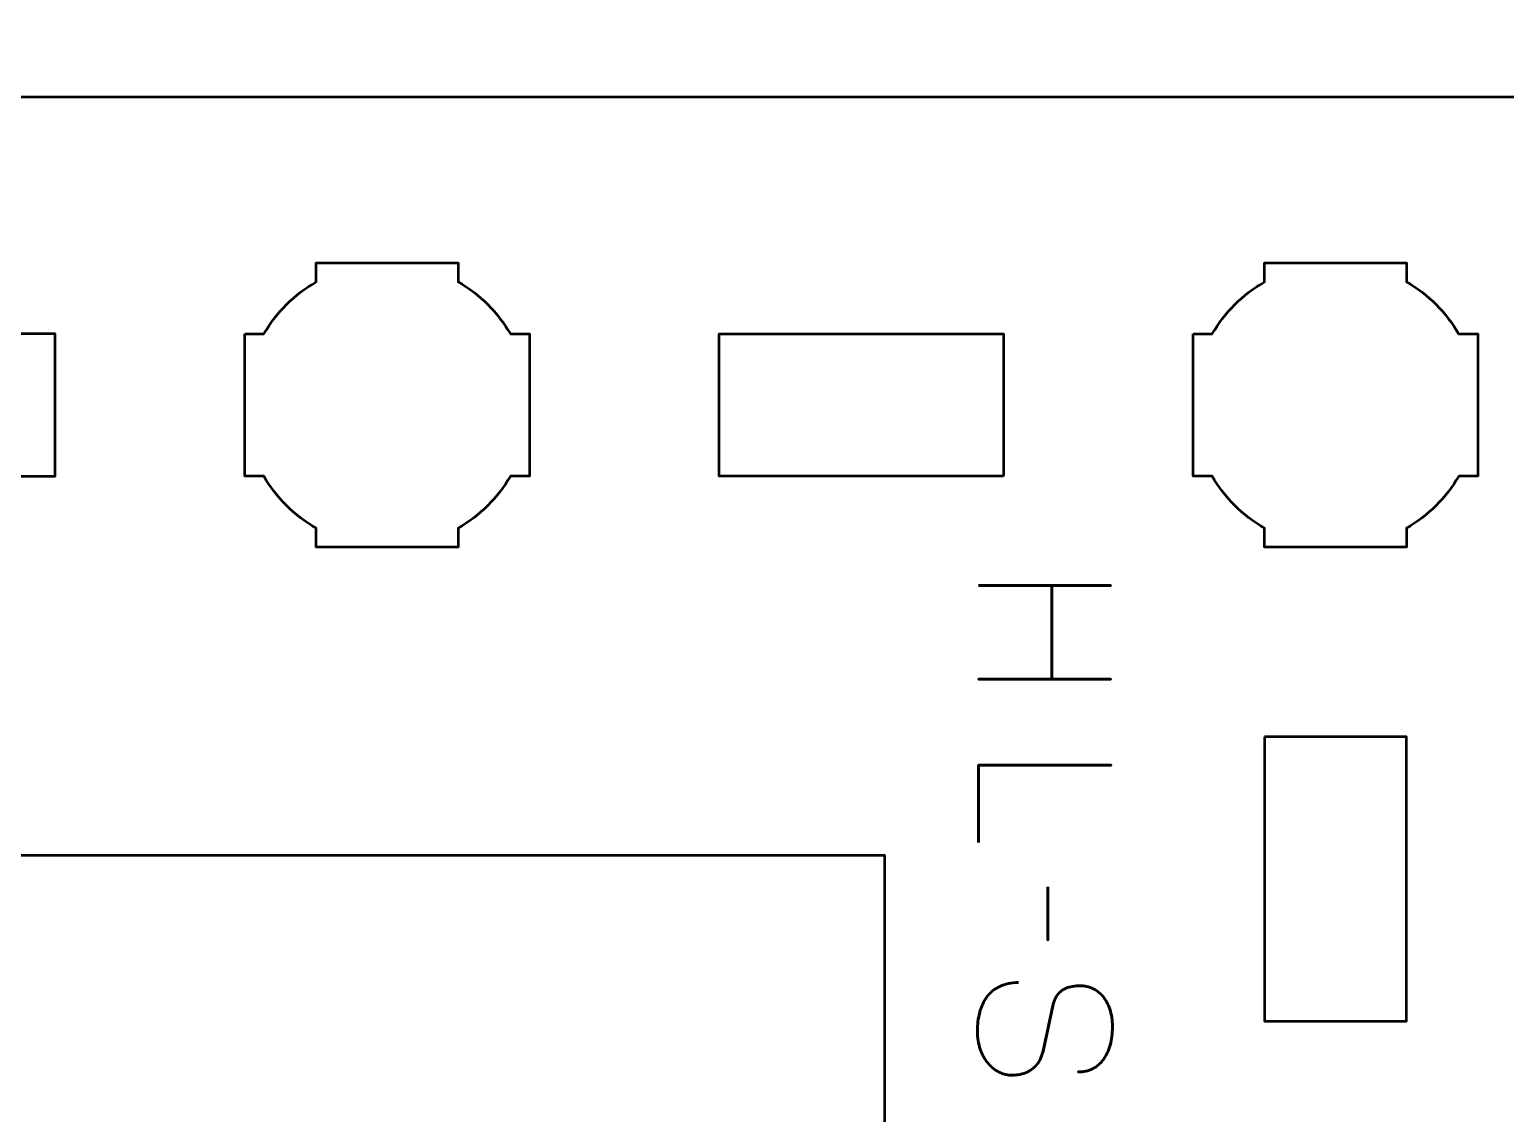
# Model space of a CAD drawing. Header units: centimetres. Extents: x -21 to 0, y -29.7 to 0.
# Drawn here: x -5.854 to -2.741, y -23.357 to -21.07 of the extents above; entities that cross this region are included whole.
import ezdxf

# ---------------------------------------------------------------- set-up
doc = ezdxf.new("R2010")
doc.units = ezdxf.units.CM
doc.header["$MEASUREMENT"] = 0
doc.layers.add('Layer 1', color=7, linetype='Continuous')

msp = doc.modelspace()

# ---------------------------------------------------------------- linework, layer by layer
at = {"layer": 'Layer 1', "color": 1, "lineweight": 53}
msp.add_open_spline([(-21.00003, -29.19995), (-21.00003, -29.19995), (-21.00003, -2.89992), (-21.00003, -2.89992), (-21.00003, -2.89992), (-21.00003, -2.81709), (-20.93286, -2.74992), (-20.85003, -2.74992), (-20.85003, -2.74992), (-20.7672, -2.74992), (-20.70003, -2.68275), (-20.70003, -2.59992), (-20.70003, -2.59992), (-20.70003, -2.51709), (-20.7672, -2.44992), (-20.85003, -2.44992), (-20.85003, -2.44992), (-20.93286, -2.44992), (-21.00003, -2.38275), (-21.00003, -2.29992), (-21.00003, -2.29992), (-21.00003, -2.21709), (-20.93286, -2.14992), (-20.85003, -2.14992), (-20.85003, -2.14992), (-20.7672, -2.14992), (-20.70003, -2.08275), (-20.70003, -1.99992), (-20.70003, -1.99992), (-20.70003, -1.91709), (-20.7672, -1.84992), (-20.85003, -1.84992), (-20.85003, -1.84992), (-20.93286, -1.84992), (-21.00003, -1.78275), (-21.00003, -1.69992), (-21.00003, -1.69992), (-21.00003, -1.61709), (-20.93286, -1.54992), (-20.85003, -1.54992), (-20.85003, -1.54992), (-20.7672, -1.54992), (-20.70003, -1.48275), (-20.70003, -1.39992), (-20.70003, -1.39992), (-20.70003, -1.31709), (-20.7672, -1.24992), (-20.85003, -1.24992), (-20.85003, -1.24992), (-20.93286, -1.24992), (-21.00003, -1.18275), (-21.00003, -1.09992), (-21.00003, -1.09992), (-21.00003, -1.09992), (-21.00003, -0.49992), (-21.00003, -0.49992), (-21.00003, -0.49992), (-21.00003, -0.22295), (-20.77694, 0.00004), (-20.49994, 0.00004), (-20.49994, 0.00004), (-20.49994, 0.00004), (-0.50008, 0.00004), (-0.50008, 0.00004), (-0.50008, 0.00004), (-0.22294, 0.00004), (0.00002, -0.22295), (0.00002, -0.49992), (0.00002, -0.49992), (0.00002, -0.49992), (0.00002, -29.19995), (0.00002, -29.19995), (0.00002, -29.19995), (0.00002, -29.47695), (-0.22294, -29.70004), (-0.50008, -29.70004), (-0.50008, -29.70004), (-0.50008, -29.70004), (-20.49994, -29.70004), (-20.49994, -29.70004), (-20.49994, -29.70004), (-20.77694, -29.70004), (-21.00003, -29.47695), (-21.00003, -29.19995)], degree=3, knots=[0, 0, 0, 0, 0.047619, 0.047619, 0.047619, 0.047619, 0.0952381, 0.0952381, 0.0952381, 0.0952381, 0.1428571, 0.1428571, 0.1428571, 0.1428571, 0.1904762, 0.1904762, 0.1904762, 0.1904762, 0.2380952, 0.2380952, 0.2380952, 0.2380952, 0.2857143, 0.2857143, 0.2857143, 0.2857143, 0.3333333, 0.3333333, 0.3333333, 0.3333333, 0.3809524, 0.3809524, 0.3809524, 0.3809524, 0.4285714, 0.4285714, 0.4285714, 0.4285714, 0.4761905, 0.4761905, 0.4761905, 0.4761905, 0.5238095, 0.5238095, 0.5238095, 0.5238095, 0.5714286, 0.5714286, 0.5714286, 0.5714286, 0.6190476, 0.6190476, 0.6190476, 0.6190476, 0.6666667, 0.6666667, 0.6666667, 0.6666667, 0.7142857, 0.7142857, 0.7142857, 0.7142857, 0.7619048, 0.7619048, 0.7619048, 0.7619048, 0.8095238, 0.8095238, 0.8095238, 0.8095238, 0.8571429, 0.8571429, 0.8571429, 0.8571429, 0.9047619, 0.9047619, 0.9047619, 0.9047619, 0.952381, 0.952381, 0.952381, 0.952381, 1, 1, 1, 1], dxfattribs=at)
at = {"layer": 'Layer 1', "color": 3, "lineweight": 53}
msp.add_open_spline([(-0.44994, -21.71231), (-0.45002, -21.43525), (-0.67309, -21.21237), (-0.95004, -21.21237), (-0.95004, -21.21237), (-0.95004, -21.21237), (-6.09989, -21.21237), (-6.09989, -21.21237), (-6.09989, -21.21237), (-6.09989, -21.21237), (-6.09989, -21.71232), (-6.09989, -21.71232), (-6.09989, -21.71232), (-6.09989, -21.71232), (-5.7999, -21.71232), (-5.7999, -21.71232), (-5.7999, -21.71232), (-5.7999, -21.71232), (-5.7999, -22.01232), (-5.7999, -22.01232), (-5.7999, -22.01232), (-5.7999, -22.01232), (-6.09989, -22.01232), (-6.09989, -22.01232), (-6.09989, -22.01232), (-6.09989, -22.01232), (-6.09989, -22.81239), (-6.09989, -22.81239), (-6.09989, -22.81239), (-6.09989, -22.81239), (-4.04994, -22.81239), (-4.04994, -22.81239), (-4.04994, -22.81239), (-4.04994, -22.81239), (-4.04994, -24.91238), (-4.04994, -24.91238), (-4.04994, -24.91238), (-4.04994, -24.91238), (-6.09989, -24.91238), (-6.09989, -24.91238), (-6.09989, -24.91238), (-6.09989, -24.91238), (-6.09989, -25.71232), (-6.09989, -25.71232), (-6.09989, -25.71232), (-6.09989, -25.71232), (-5.7999, -25.71232), (-5.7999, -25.71232), (-5.7999, -25.71232), (-5.7999, -25.71232), (-5.7999, -26.01232), (-5.7999, -26.01232), (-5.7999, -26.01232), (-5.7999, -26.01232), (-6.09989, -26.01232), (-6.09989, -26.01232), (-6.09989, -26.01232), (-6.09989, -26.01232), (-6.09989, -26.51241), (-6.09989, -26.51241), (-6.09989, -26.51241), (-6.09989, -26.51241), (-0.95004, -26.51241), (-0.95004, -26.51241), (-0.95004, -26.51241), (-0.67304, -26.51241), (-0.44994, -26.28932), (-0.44994, -26.01232), (-0.44994, -26.01232), (-0.44994, -26.01232), (-0.44994, -21.71231), (-0.44994, -21.71231)], degree=3, knots=[0, 0, 0, 0, 0.0555556, 0.0555556, 0.0555556, 0.0555556, 0.1111111, 0.1111111, 0.1111111, 0.1111111, 0.1666667, 0.1666667, 0.1666667, 0.1666667, 0.2222222, 0.2222222, 0.2222222, 0.2222222, 0.2777778, 0.2777778, 0.2777778, 0.2777778, 0.3333333, 0.3333333, 0.3333333, 0.3333333, 0.3888889, 0.3888889, 0.3888889, 0.3888889, 0.4444444, 0.4444444, 0.4444444, 0.4444444, 0.5, 0.5, 0.5, 0.5, 0.5555556, 0.5555556, 0.5555556, 0.5555556, 0.6111111, 0.6111111, 0.6111111, 0.6111111, 0.6666667, 0.6666667, 0.6666667, 0.6666667, 0.7222222, 0.7222222, 0.7222222, 0.7222222, 0.7777778, 0.7777778, 0.7777778, 0.7777778, 0.8333333, 0.8333333, 0.8333333, 0.8333333, 0.8888889, 0.8888889, 0.8888889, 0.8888889, 0.9444444, 0.9444444, 0.9444444, 0.9444444, 1, 1, 1, 1], dxfattribs=at)
at = {"layer": 'Layer 1', "lineweight": 53}
for points, knots in [([(-5.39989, -21.71232), (-5.39989, -21.71232), (-5.39989, -21.86084), (-5.39989, -21.86084), (-5.39989, -21.86084), (-5.39989, -21.86084), (-5.39991, -21.86239), (-5.39991, -21.86239), (-5.39991, -21.86239), (-5.39991, -21.86239), (-5.39989, -21.86394), (-5.39989, -21.86394), (-5.39989, -21.86394), (-5.39989, -21.86394), (-5.39989, -22.01232), (-5.39989, -22.01232), (-5.39989, -22.01232), (-5.39989, -22.01232), (-5.3598, -22.01232), (-5.3598, -22.01232), (-5.3598, -22.01232), (-5.33345, -22.05789), (-5.29545, -22.09587), (-5.2499, -22.12223), (-5.2499, -22.12223), (-5.2499, -22.12223), (-5.2499, -22.16232), (-5.2499, -22.16232), (-5.2499, -22.16232), (-5.2499, -22.16232), (-5.10585, -22.16232), (-5.10585, -22.16232), (-5.10585, -22.16232), (-5.10585, -22.16232), (-5.09991, -22.16238), (-5.09991, -22.16238), (-5.09991, -22.16238), (-5.09991, -22.16238), (-5.09397, -22.16232), (-5.09397, -22.16232), (-5.09397, -22.16232), (-5.09397, -22.16232), (-4.9499, -22.16232), (-4.9499, -22.16232), (-4.9499, -22.16232), (-4.9499, -22.16232), (-4.9499, -22.12225), (-4.9499, -22.12225), (-4.9499, -22.12225), (-4.90433, -22.09589), (-4.86634, -22.0579), (-4.84, -22.01232), (-4.84, -22.01232), (-4.84, -22.01232), (-4.7999, -22.01232), (-4.7999, -22.01232), (-4.7999, -22.01232), (-4.7999, -22.01232), (-4.7999, -21.71232), (-4.7999, -21.71232), (-4.7999, -21.71232), (-4.7999, -21.71232), (-4.84009, -21.71232), (-4.84009, -21.71232), (-4.84009, -21.71232), (-4.86643, -21.66682), (-4.90439, -21.62888), (-4.9499, -21.60254), (-4.9499, -21.60254), (-4.9499, -21.60254), (-4.9499, -21.56233), (-4.9499, -21.56233), (-4.9499, -21.56233), (-4.9499, -21.56233), (-5.2499, -21.56233), (-5.2499, -21.56233), (-5.2499, -21.56233), (-5.2499, -21.56233), (-5.2499, -21.60256), (-5.2499, -21.60256), (-5.2499, -21.60256), (-5.2954, -21.6289), (-5.33336, -21.66683), (-5.3597, -21.71232), (-5.3597, -21.71232), (-5.3597, -21.71232), (-5.39989, -21.71232), (-5.39989, -21.71232)], [0, 0, 0, 0, 0.0454545, 0.0454545, 0.0454545, 0.0454545, 0.0909091, 0.0909091, 0.0909091, 0.0909091, 0.1363636, 0.1363636, 0.1363636, 0.1363636, 0.1818182, 0.1818182, 0.1818182, 0.1818182, 0.2272727, 0.2272727, 0.2272727, 0.2272727, 0.2727273, 0.2727273, 0.2727273, 0.2727273, 0.3181818, 0.3181818, 0.3181818, 0.3181818, 0.3636364, 0.3636364, 0.3636364, 0.3636364, 0.4090909, 0.4090909, 0.4090909, 0.4090909, 0.4545455, 0.4545455, 0.4545455, 0.4545455, 0.5, 0.5, 0.5, 0.5, 0.5454545, 0.5454545, 0.5454545, 0.5454545, 0.5909091, 0.5909091, 0.5909091, 0.5909091, 0.6363636, 0.6363636, 0.6363636, 0.6363636, 0.6818182, 0.6818182, 0.6818182, 0.6818182, 0.7272727, 0.7272727, 0.7272727, 0.7272727, 0.7727273, 0.7727273, 0.7727273, 0.7727273, 0.8181818, 0.8181818, 0.8181818, 0.8181818, 0.8636364, 0.8636364, 0.8636364, 0.8636364, 0.9090909, 0.9090909, 0.9090909, 0.9090909, 0.9545455, 0.9545455, 0.9545455, 0.9545455, 1, 1, 1, 1]), ([(-3.39989, -21.71232), (-3.39989, -21.71232), (-3.39989, -21.86084), (-3.39989, -21.86084), (-3.39989, -21.86084), (-3.39989, -21.86084), (-3.39991, -21.86239), (-3.39991, -21.86239), (-3.39991, -21.86239), (-3.39991, -21.86239), (-3.39989, -21.86394), (-3.39989, -21.86394), (-3.39989, -21.86394), (-3.39989, -21.86394), (-3.39989, -22.01232), (-3.39989, -22.01232), (-3.39989, -22.01232), (-3.39989, -22.01232), (-3.3598, -22.01232), (-3.3598, -22.01232), (-3.3598, -22.01232), (-3.33345, -22.05789), (-3.29545, -22.09587), (-3.2499, -22.12223), (-3.2499, -22.12223), (-3.2499, -22.12223), (-3.2499, -22.16232), (-3.2499, -22.16232), (-3.2499, -22.16232), (-3.2499, -22.16232), (-3.10585, -22.16232), (-3.10585, -22.16232), (-3.10585, -22.16232), (-3.10585, -22.16232), (-3.09991, -22.16238), (-3.09991, -22.16238), (-3.09991, -22.16238), (-3.09991, -22.16238), (-3.09397, -22.16232), (-3.09397, -22.16232), (-3.09397, -22.16232), (-3.09397, -22.16232), (-2.9499, -22.16232), (-2.9499, -22.16232), (-2.9499, -22.16232), (-2.9499, -22.16232), (-2.9499, -22.12225), (-2.9499, -22.12225), (-2.9499, -22.12225), (-2.90433, -22.09589), (-2.86634, -22.0579), (-2.84, -22.01232), (-2.84, -22.01232), (-2.84, -22.01232), (-2.7999, -22.01232), (-2.7999, -22.01232), (-2.7999, -22.01232), (-2.7999, -22.01232), (-2.7999, -21.71232), (-2.7999, -21.71232), (-2.7999, -21.71232), (-2.7999, -21.71232), (-2.84009, -21.71232), (-2.84009, -21.71232), (-2.84009, -21.71232), (-2.86643, -21.66682), (-2.90439, -21.62888), (-2.9499, -21.60254), (-2.9499, -21.60254), (-2.9499, -21.60254), (-2.9499, -21.56233), (-2.9499, -21.56233), (-2.9499, -21.56233), (-2.9499, -21.56233), (-3.2499, -21.56233), (-3.2499, -21.56233), (-3.2499, -21.56233), (-3.2499, -21.56233), (-3.2499, -21.60256), (-3.2499, -21.60256), (-3.2499, -21.60256), (-3.2954, -21.6289), (-3.33336, -21.66683), (-3.3597, -21.71232), (-3.3597, -21.71232), (-3.3597, -21.71232), (-3.39989, -21.71232), (-3.39989, -21.71232)], [0, 0, 0, 0, 0.0454545, 0.0454545, 0.0454545, 0.0454545, 0.0909091, 0.0909091, 0.0909091, 0.0909091, 0.1363636, 0.1363636, 0.1363636, 0.1363636, 0.1818182, 0.1818182, 0.1818182, 0.1818182, 0.2272727, 0.2272727, 0.2272727, 0.2272727, 0.2727273, 0.2727273, 0.2727273, 0.2727273, 0.3181818, 0.3181818, 0.3181818, 0.3181818, 0.3636364, 0.3636364, 0.3636364, 0.3636364, 0.4090909, 0.4090909, 0.4090909, 0.4090909, 0.4545455, 0.4545455, 0.4545455, 0.4545455, 0.5, 0.5, 0.5, 0.5, 0.5454545, 0.5454545, 0.5454545, 0.5454545, 0.5909091, 0.5909091, 0.5909091, 0.5909091, 0.6363636, 0.6363636, 0.6363636, 0.6363636, 0.6818182, 0.6818182, 0.6818182, 0.6818182, 0.7272727, 0.7272727, 0.7272727, 0.7272727, 0.7727273, 0.7727273, 0.7727273, 0.7727273, 0.8181818, 0.8181818, 0.8181818, 0.8181818, 0.8636364, 0.8636364, 0.8636364, 0.8636364, 0.9090909, 0.9090909, 0.9090909, 0.9090909, 0.9545455, 0.9545455, 0.9545455, 0.9545455, 1, 1, 1, 1]), ([(-3.79999, -22.01232), (-3.79999, -22.01232), (-3.79999, -21.71231), (-3.79999, -21.71231), (-3.79999, -21.71231), (-3.79999, -21.71231), (-4.39998, -21.71231), (-4.39998, -21.71231), (-4.39998, -21.71231), (-4.39998, -21.71231), (-4.39998, -22.01232), (-4.39998, -22.01232), (-4.39998, -22.01232), (-4.39998, -22.01232), (-3.79999, -22.01232), (-3.79999, -22.01232)], [0, 0, 0, 0, 0.25, 0.25, 0.25, 0.25, 0.5, 0.5, 0.5, 0.5, 0.75, 0.75, 0.75, 0.75, 1, 1, 1, 1]), ([(-3.24987, -22.56232), (-3.24987, -22.56232), (-2.94986, -22.56232), (-2.94986, -22.56232), (-2.94986, -22.56232), (-2.94986, -22.56232), (-2.94986, -23.16231), (-2.94986, -23.16231), (-2.94986, -23.16231), (-2.94986, -23.16231), (-3.24987, -23.16231), (-3.24987, -23.16231), (-3.24987, -23.16231), (-3.24987, -23.16231), (-3.24987, -22.56232), (-3.24987, -22.56232)], [0, 0, 0, 0, 0.25, 0.25, 0.25, 0.25, 0.5, 0.5, 0.5, 0.5, 0.75, 0.75, 0.75, 0.75, 1, 1, 1, 1])]:
    msp.add_open_spline(points, degree=3, knots=knots, dxfattribs=at)
at = {"layer": 'Layer 1', "color": 5, "lineweight": 53}
for points, knots in [([(-3.85278, -22.24307), (-3.85278, -22.24307), (-3.69794, -22.24307), (-3.69794, -22.24307), (-3.69794, -22.24307), (-3.69794, -22.24307), (-3.69794, -22.44059), (-3.69794, -22.44059), (-3.69794, -22.44059), (-3.69794, -22.44059), (-3.85278, -22.44059), (-3.85278, -22.44059), (-3.85278, -22.44059), (-3.85278, -22.44059), (-3.57338, -22.44059), (-3.57338, -22.44059), (-3.57338, -22.44059), (-3.57338, -22.44059), (-3.69794, -22.44059), (-3.69794, -22.44059), (-3.69794, -22.44059), (-3.69794, -22.44059), (-3.69794, -22.24307), (-3.69794, -22.24307), (-3.69794, -22.24307), (-3.69794, -22.24307), (-3.57338, -22.24307), (-3.57338, -22.24307), (-3.57338, -22.24307), (-3.57338, -22.24307), (-3.85278, -22.24307), (-3.85278, -22.24307)], [0, 0, 0, 0, 0.125, 0.125, 0.125, 0.125, 0.25, 0.25, 0.25, 0.25, 0.375, 0.375, 0.375, 0.375, 0.5, 0.5, 0.5, 0.5, 0.625, 0.625, 0.625, 0.625, 0.75, 0.75, 0.75, 0.75, 0.875, 0.875, 0.875, 0.875, 1, 1, 1, 1]), ([(-3.85278, -22.78519), (-3.85278, -22.78519), (-3.85278, -22.62182), (-3.85278, -22.62182), (-3.85278, -22.62182), (-3.85278, -22.62182), (-3.57299, -22.62182), (-3.57299, -22.62182), (-3.57299, -22.62182), (-3.57299, -22.62182), (-3.85278, -22.62182), (-3.85278, -22.62182), (-3.85278, -22.62182), (-3.85278, -22.62182), (-3.85278, -22.78519), (-3.85278, -22.78519)], [0, 0, 0, 0, 0.25, 0.25, 0.25, 0.25, 0.5, 0.5, 0.5, 0.5, 0.75, 0.75, 0.75, 0.75, 1, 1, 1, 1]), ([(-3.70648, -22.87872), (-3.70648, -22.87872), (-3.70648, -22.99165), (-3.70648, -22.99165), (-3.70648, -22.99165), (-3.70648, -22.99165), (-3.70648, -22.87872), (-3.70648, -22.87872)], [0, 0, 0, 0, 0.5, 0.5, 0.5, 0.5, 1, 1, 1, 1]), ([(-3.76818, -23.08051), (-3.78364, -23.08064), (-3.7969, -23.08336), (-3.80796, -23.08879), (-3.80796, -23.08879), (-3.81895, -23.09416), (-3.82794, -23.10166), (-3.83493, -23.1111), (-3.83493, -23.1111), (-3.84185, -23.12061), (-3.84696, -23.13154), (-3.85026, -23.14389), (-3.85026, -23.14389), (-3.85349, -23.15618), (-3.85511, -23.16938), (-3.85511, -23.18335), (-3.85511, -23.18335), (-3.85504, -23.19745), (-3.85297, -23.21012), (-3.84903, -23.22144), (-3.84903, -23.22144), (-3.84508, -23.23269), (-3.83978, -23.24233), (-3.83312, -23.25035), (-3.83312, -23.25035), (-3.82646, -23.25844), (-3.81902, -23.26464), (-3.81074, -23.26904), (-3.81074, -23.26904), (-3.80246, -23.27344), (-3.79399, -23.27577), (-3.78526, -23.27609), (-3.78526, -23.27609), (-3.77381, -23.27648), (-3.76333, -23.2748), (-3.75389, -23.27111), (-3.75389, -23.27111), (-3.74445, -23.26743), (-3.73656, -23.26173), (-3.73009, -23.25404), (-3.73009, -23.25404), (-3.72362, -23.24641), (-3.71909, -23.23677), (-3.71657, -23.22526), (-3.71657, -23.22526), (-3.71657, -23.22526), (-3.696, -23.13018), (-3.696, -23.13018), (-3.696, -23.13018), (-3.69413, -23.12126), (-3.69096, -23.11356), (-3.68656, -23.10722), (-3.68656, -23.10722), (-3.6821, -23.10088), (-3.67595, -23.09597), (-3.66806, -23.09261), (-3.66806, -23.09261), (-3.66024, -23.08924), (-3.65028, -23.0875), (-3.63818, -23.0875), (-3.63818, -23.0875), (-3.629, -23.0875), (-3.62033, -23.08937), (-3.61218, -23.09319), (-3.61218, -23.09319), (-3.60403, -23.09694), (-3.59685, -23.1025), (-3.59052, -23.10981), (-3.59052, -23.10981), (-3.58424, -23.11712), (-3.57933, -23.12617), (-3.57577, -23.13691), (-3.57577, -23.13691), (-3.57215, -23.14771), (-3.57034, -23.16006), (-3.57027, -23.17403), (-3.57027, -23.17403), (-3.57027, -23.18807), (-3.57189, -23.20094), (-3.57512, -23.21271), (-3.57512, -23.21271), (-3.57836, -23.22442), (-3.58301, -23.23457), (-3.58922, -23.24311), (-3.58922, -23.24311), (-3.59543, -23.25164), (-3.60306, -23.25824), (-3.61199, -23.26277), (-3.61199, -23.26277), (-3.62098, -23.2673), (-3.63126, -23.26943), (-3.64284, -23.26911), (-3.64284, -23.26911), (-3.63126, -23.26943), (-3.62098, -23.2673), (-3.61199, -23.26277), (-3.61199, -23.26277), (-3.60306, -23.25824), (-3.59543, -23.25164), (-3.58922, -23.24311), (-3.58922, -23.24311), (-3.58301, -23.23457), (-3.57836, -23.22442), (-3.57512, -23.21271), (-3.57512, -23.21271), (-3.57189, -23.20094), (-3.57027, -23.18807), (-3.57027, -23.17403), (-3.57027, -23.17403), (-3.57034, -23.16006), (-3.57215, -23.14771), (-3.57577, -23.13691), (-3.57577, -23.13691), (-3.57933, -23.12617), (-3.58424, -23.11712), (-3.59052, -23.10981), (-3.59052, -23.10981), (-3.59685, -23.1025), (-3.60403, -23.09694), (-3.61218, -23.09319), (-3.61218, -23.09319), (-3.62033, -23.08937), (-3.629, -23.0875), (-3.63818, -23.0875), (-3.63818, -23.0875), (-3.65028, -23.0875), (-3.66024, -23.08918), (-3.668, -23.09241), (-3.668, -23.09241), (-3.67582, -23.09571), (-3.6819, -23.10056), (-3.68637, -23.1069), (-3.68637, -23.1069), (-3.69076, -23.11324), (-3.694, -23.121), (-3.696, -23.13018), (-3.696, -23.13018), (-3.696, -23.13018), (-3.71657, -23.22526), (-3.71657, -23.22526), (-3.71657, -23.22526), (-3.71909, -23.23703), (-3.72362, -23.24673), (-3.73009, -23.25436), (-3.73009, -23.25436), (-3.73656, -23.26206), (-3.74445, -23.26768), (-3.75389, -23.27131), (-3.75389, -23.27131), (-3.76333, -23.27486), (-3.77381, -23.27648), (-3.78526, -23.27609), (-3.78526, -23.27609), (-3.79399, -23.27577), (-3.80246, -23.27344), (-3.81074, -23.26904), (-3.81074, -23.26904), (-3.81902, -23.26464), (-3.82646, -23.25844), (-3.83312, -23.25035), (-3.83312, -23.25035), (-3.83978, -23.24233), (-3.84508, -23.23269), (-3.84903, -23.22144), (-3.84903, -23.22144), (-3.85297, -23.21012), (-3.85504, -23.19745), (-3.85511, -23.18335), (-3.85511, -23.18335), (-3.85511, -23.16938), (-3.85349, -23.15618), (-3.85026, -23.14389), (-3.85026, -23.14389), (-3.84696, -23.13154), (-3.84185, -23.12061), (-3.83493, -23.1111), (-3.83493, -23.1111), (-3.82794, -23.10166), (-3.81895, -23.09416), (-3.80796, -23.08879), (-3.80796, -23.08879), (-3.7969, -23.08336), (-3.78364, -23.08064), (-3.76818, -23.08051)], [0, 0, 0, 0, 0.0217391, 0.0217391, 0.0217391, 0.0217391, 0.0434783, 0.0434783, 0.0434783, 0.0434783, 0.0652174, 0.0652174, 0.0652174, 0.0652174, 0.0869565, 0.0869565, 0.0869565, 0.0869565, 0.1086957, 0.1086957, 0.1086957, 0.1086957, 0.1304348, 0.1304348, 0.1304348, 0.1304348, 0.1521739, 0.1521739, 0.1521739, 0.1521739, 0.173913, 0.173913, 0.173913, 0.173913, 0.1956522, 0.1956522, 0.1956522, 0.1956522, 0.2173913, 0.2173913, 0.2173913, 0.2173913, 0.2391304, 0.2391304, 0.2391304, 0.2391304, 0.2608696, 0.2608696, 0.2608696, 0.2608696, 0.2826087, 0.2826087, 0.2826087, 0.2826087, 0.3043478, 0.3043478, 0.3043478, 0.3043478, 0.326087, 0.326087, 0.326087, 0.326087, 0.3478261, 0.3478261, 0.3478261, 0.3478261, 0.3695652, 0.3695652, 0.3695652, 0.3695652, 0.3913043, 0.3913043, 0.3913043, 0.3913043, 0.4130435, 0.4130435, 0.4130435, 0.4130435, 0.4347826, 0.4347826, 0.4347826, 0.4347826, 0.4565217, 0.4565217, 0.4565217, 0.4565217, 0.4782609, 0.4782609, 0.4782609, 0.4782609, 0.5, 0.5, 0.5, 0.5, 0.5217391, 0.5217391, 0.5217391, 0.5217391, 0.5434783, 0.5434783, 0.5434783, 0.5434783, 0.5652174, 0.5652174, 0.5652174, 0.5652174, 0.5869565, 0.5869565, 0.5869565, 0.5869565, 0.6086957, 0.6086957, 0.6086957, 0.6086957, 0.6304348, 0.6304348, 0.6304348, 0.6304348, 0.6521739, 0.6521739, 0.6521739, 0.6521739, 0.673913, 0.673913, 0.673913, 0.673913, 0.6956522, 0.6956522, 0.6956522, 0.6956522, 0.7173913, 0.7173913, 0.7173913, 0.7173913, 0.7391304, 0.7391304, 0.7391304, 0.7391304, 0.7608696, 0.7608696, 0.7608696, 0.7608696, 0.7826087, 0.7826087, 0.7826087, 0.7826087, 0.8043478, 0.8043478, 0.8043478, 0.8043478, 0.826087, 0.826087, 0.826087, 0.826087, 0.8478261, 0.8478261, 0.8478261, 0.8478261, 0.8695652, 0.8695652, 0.8695652, 0.8695652, 0.8913043, 0.8913043, 0.8913043, 0.8913043, 0.9130435, 0.9130435, 0.9130435, 0.9130435, 0.9347826, 0.9347826, 0.9347826, 0.9347826, 0.9565217, 0.9565217, 0.9565217, 0.9565217, 0.9782609, 0.9782609, 0.9782609, 0.9782609, 1, 1, 1, 1])]:
    msp.add_open_spline(points, degree=3, knots=knots, dxfattribs=at)

doc.saveas('drawing.dxf')
